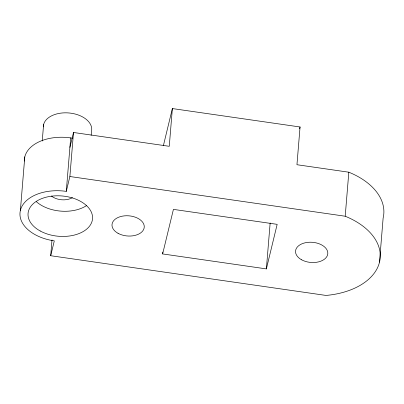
<?xml version="1.0" encoding="UTF-8"?>
<svg xmlns="http://www.w3.org/2000/svg" width="404" height="404" viewBox="0 0 404 404"><rect width="100%" height="100%" fill="white"/><g stroke="black" fill="none" stroke-linecap="round" stroke-linejoin="round"><path stroke-width="0.61" d="M163.368 145.728L172.367 108.565L300.056 126.982L296.95 164.721L348.824 172.205A69.286 43.319 4.7 0 1 383.123 218.135L379.507 262.166A69.286 43.319 4.7 0 1 326.023 295.435L50.702 255.722L54.298 240.87A40.43 25.28 4.7 0 1 20.392 210.363L24.785 156.904M42.248 140.966L43.592 124.609M50.702 255.722L51.995 239.996M20.392 210.363A40.43 25.28 4.7 0 1 66.286 191.37L70.68 137.905M66.286 191.37L69.882 176.518L73.503 132.487L169.266 146.304L172.367 108.565M91.163 135.29L91.476 131.517A24.26 15.17 4.7 0 0 69.326 112.999A24.26 15.17 4.7 0 0 43.324 126.866M162.635 253.934L173.422 209.383L277.164 224.346L266.377 268.902L162.635 253.934L162.787 252.051M266.377 268.902L270.15 222.988M379.507 262.166A69.286 43.319 4.7 0 0 345.203 216.231L348.824 172.205M69.907 147.339L73.503 132.487M299.611 128.81L300.056 126.982M69.882 176.518L345.203 216.231M24.346 161.09A40.43 25.28 4.7 0 1 72.508 138.193M72.427 197.682A14.15 8.848 4.7 0 1 51.454 196.046M86.628 205.535A32.345 20.225 4.7 0 1 36.4 201.707M118.069 233.325A16.175 10.11 4.7 0 0 144.087 228.204A16.175 10.11 4.7 0 0 122.22 216.18A16.175 10.11 4.7 0 0 118.069 233.325M301.616 259.802A16.175 10.11 4.7 0 0 327.634 254.682A16.175 10.11 4.7 0 0 305.767 242.653A16.175 10.11 4.7 0 0 301.616 259.802M40.178 230.967A32.345 20.225 4.7 0 0 92.213 220.725A32.345 20.225 4.7 0 0 48.485 196.667A32.345 20.225 4.7 0 0 40.178 230.967"/></g></svg>
